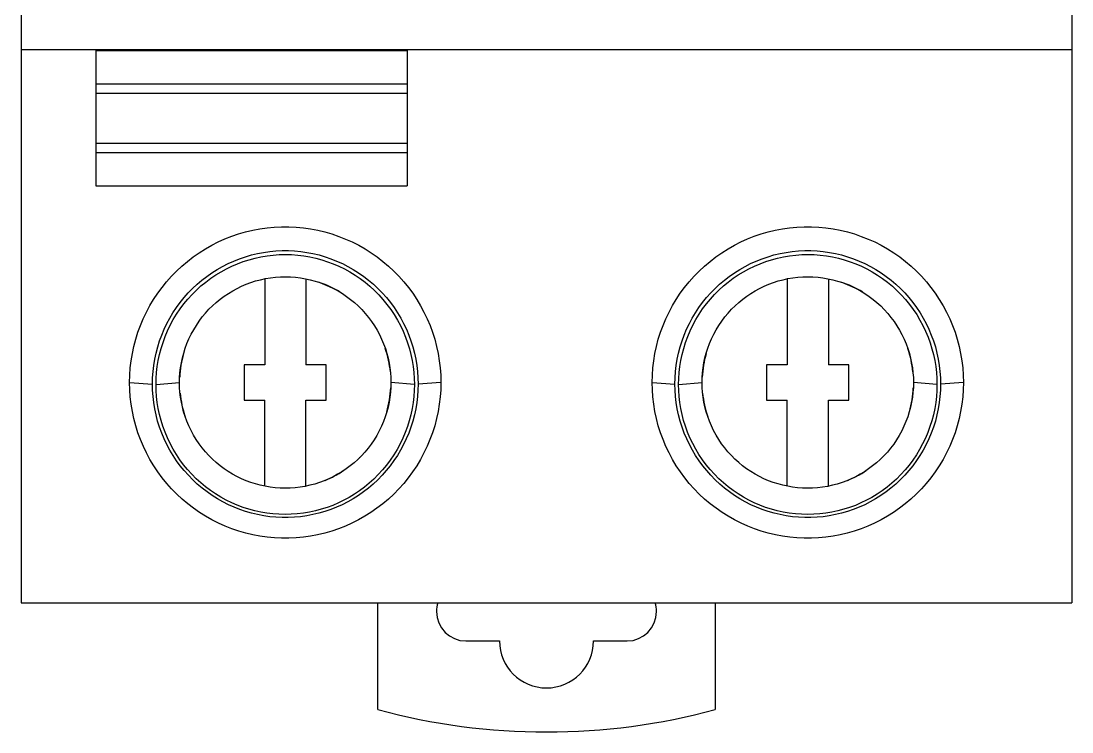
# Model space of a CAD drawing. Header units: millimetres. Extents: x 2268 to 4339, y 1619 to 2163.
# Drawn here: x 4043.6 to 4077.89, y 1778.15 to 1801.33 of the extents above; entities that cross this region are included whole.
import ezdxf

# ---------------------------------------------------------------- set-up
doc = ezdxf.new("R2010")
doc.units = ezdxf.units.MM

msp = doc.modelspace()

# ---------------------------------------------------------------- linework, layer by layer
for p, q in [((4043.604, 1802.378), (4043.604, 1800.405)), ((4077.89, 1802.378), (4077.89, 1800.405)), ((4043.604, 1800.405), (4043.604, 1782.362)), ((4043.604, 1800.405), (4077.89, 1800.405)), ((4046.046, 1800.367), (4046.046, 1798.15)), ((4046.046, 1800.367), (4056.197, 1800.367)), ((4056.197, 1800.367), (4056.197, 1798.15)), ((4077.89, 1800.405), (4077.89, 1782.362)), ((4046.046, 1799.282), (4056.197, 1799.282)), ((4046.046, 1798.979), (4056.197, 1798.979)), ((4046.046, 1798.15), (4046.046, 1795.962)), ((4056.197, 1798.15), (4056.197, 1795.962)), ((4046.046, 1797.35), (4056.197, 1797.35)), ((4046.046, 1797.047), (4056.197, 1797.047)), ((4046.046, 1795.962), (4056.197, 1795.962)), ((4051.162, 1794.509), (4051.396, 1794.553)), ((4051.396, 1794.553), (4051.631, 1794.586)), ((4051.631, 1794.586), (4051.867, 1794.608)), ((4051.867, 1794.608), (4052.105, 1794.62)), ((4052.105, 1794.62), (4052.342, 1794.62)), ((4052.342, 1794.62), (4052.579, 1794.608)), ((4052.579, 1794.608), (4052.816, 1794.586)), ((4052.816, 1794.586), (4053.051, 1794.553)), ((4053.051, 1794.553), (4053.284, 1794.509)), ((4068.209, 1794.509), (4068.443, 1794.553)), ((4068.443, 1794.553), (4068.678, 1794.586)), ((4068.678, 1794.586), (4068.914, 1794.608)), ((4068.914, 1794.608), (4069.152, 1794.62)), ((4069.152, 1794.62), (4069.389, 1794.62)), ((4069.389, 1794.62), (4069.626, 1794.608)), ((4069.626, 1794.608), (4069.863, 1794.586)), ((4069.863, 1794.586), (4070.098, 1794.553)), ((4070.098, 1794.553), (4070.332, 1794.509)), ((4050.04, 1794.127), (4050.257, 1794.225)), ((4050.257, 1794.225), (4050.478, 1794.312)), ((4050.478, 1794.312), (4050.703, 1794.388)), ((4050.703, 1794.388), (4050.931, 1794.454)), ((4050.931, 1794.454), (4051.162, 1794.509)), ((4053.284, 1794.509), (4053.515, 1794.454)), ((4053.515, 1794.454), (4053.744, 1794.388)), ((4053.744, 1794.388), (4053.969, 1794.311)), ((4053.969, 1794.311), (4054.19, 1794.224)), ((4054.19, 1794.224), (4054.407, 1794.127)), ((4067.087, 1794.127), (4067.304, 1794.225)), ((4067.304, 1794.225), (4067.525, 1794.312)), ((4067.525, 1794.312), (4067.75, 1794.388)), ((4067.75, 1794.388), (4067.978, 1794.454)), ((4067.978, 1794.454), (4068.209, 1794.509)), ((4070.332, 1794.509), (4070.563, 1794.454)), ((4070.563, 1794.454), (4070.791, 1794.388)), ((4070.791, 1794.388), (4071.016, 1794.311)), ((4071.016, 1794.311), (4071.237, 1794.224)), ((4071.237, 1794.224), (4071.454, 1794.127)), ((4049.419, 1793.776), (4049.621, 1793.903)), ((4049.621, 1793.903), (4049.828, 1794.02)), ((4049.828, 1794.02), (4050.04, 1794.127)), ((4051.919, 1793.836), (4052.122, 1793.846)), ((4052.122, 1793.846), (4052.325, 1793.846)), ((4052.325, 1793.846), (4052.527, 1793.836)), ((4054.407, 1794.127), (4054.619, 1794.02)), ((4054.619, 1794.02), (4054.826, 1793.903)), ((4054.826, 1793.903), (4055.027, 1793.776)), ((4066.466, 1793.776), (4066.668, 1793.903)), ((4066.668, 1793.903), (4066.875, 1794.02)), ((4066.875, 1794.02), (4067.087, 1794.127)), ((4068.967, 1793.836), (4069.169, 1793.846)), ((4069.169, 1793.846), (4069.372, 1793.846)), ((4069.372, 1793.846), (4069.574, 1793.836)), ((4071.454, 1794.127), (4071.666, 1794.02)), ((4071.666, 1794.02), (4071.873, 1793.903)), ((4071.873, 1793.903), (4072.074, 1793.776)), ((4049.035, 1793.495), (4049.224, 1793.64)), ((4049.224, 1793.64), (4049.419, 1793.776)), ((4050.36, 1793.424), (4050.545, 1793.507)), ((4050.545, 1793.507), (4050.734, 1793.582)), ((4050.734, 1793.582), (4050.926, 1793.647)), ((4050.853, 1793.489), (4051.044, 1793.55)), ((4050.926, 1793.647), (4051.121, 1793.704)), ((4051.044, 1793.55), (4051.237, 1793.602)), ((4051.121, 1793.704), (4051.318, 1793.751)), ((4051.237, 1793.602), (4051.432, 1793.644)), ((4051.318, 1793.751), (4051.517, 1793.789)), ((4051.432, 1793.644), (4051.63, 1793.677)), ((4051.517, 1793.789), (4051.718, 1793.817)), ((4051.63, 1793.677), (4051.829, 1793.701)), ((4051.718, 1793.817), (4051.919, 1793.836)), ((4051.829, 1793.701), (4052.029, 1793.715)), ((4052.029, 1793.715), (4052.23, 1793.719)), ((4052.23, 1793.719), (4052.431, 1793.714)), ((4052.431, 1793.714), (4052.631, 1793.699)), ((4052.527, 1793.836), (4052.729, 1793.817)), ((4052.631, 1793.699), (4052.83, 1793.675)), ((4052.729, 1793.817), (4052.929, 1793.788)), ((4052.83, 1793.675), (4053.027, 1793.641)), ((4052.929, 1793.788), (4053.129, 1793.751)), ((4053.027, 1793.641), (4053.222, 1793.598)), ((4053.129, 1793.751), (4053.326, 1793.703)), ((4053.222, 1793.598), (4053.415, 1793.546)), ((4053.326, 1793.703), (4053.521, 1793.647)), ((4053.415, 1793.546), (4053.605, 1793.485)), ((4053.521, 1793.647), (4053.713, 1793.581)), ((4053.713, 1793.581), (4053.901, 1793.507)), ((4053.901, 1793.507), (4054.086, 1793.424)), ((4055.027, 1793.776), (4055.222, 1793.64)), ((4055.222, 1793.64), (4055.411, 1793.495)), ((4066.083, 1793.495), (4066.271, 1793.64)), ((4066.271, 1793.64), (4066.466, 1793.776)), ((4067.407, 1793.424), (4067.592, 1793.507)), ((4067.592, 1793.507), (4067.781, 1793.582)), ((4067.781, 1793.582), (4067.973, 1793.647)), ((4067.901, 1793.489), (4068.091, 1793.55)), ((4067.973, 1793.647), (4068.168, 1793.704)), ((4068.091, 1793.55), (4068.284, 1793.602)), ((4068.168, 1793.704), (4068.365, 1793.751)), ((4068.284, 1793.602), (4068.48, 1793.644)), ((4068.365, 1793.751), (4068.564, 1793.789)), ((4068.48, 1793.644), (4068.677, 1793.677)), ((4068.564, 1793.789), (4068.765, 1793.817)), ((4068.677, 1793.677), (4068.876, 1793.701)), ((4068.765, 1793.817), (4068.967, 1793.836)), ((4068.876, 1793.701), (4069.077, 1793.715)), ((4069.077, 1793.715), (4069.277, 1793.719)), ((4069.277, 1793.719), (4069.478, 1793.714)), ((4069.478, 1793.714), (4069.678, 1793.699)), ((4069.574, 1793.836), (4069.776, 1793.817)), ((4069.678, 1793.699), (4069.877, 1793.675)), ((4069.776, 1793.817), (4069.977, 1793.788)), ((4069.877, 1793.675), (4070.074, 1793.641)), ((4069.977, 1793.788), (4070.176, 1793.751)), ((4070.074, 1793.641), (4070.269, 1793.598)), ((4070.176, 1793.751), (4070.373, 1793.703)), ((4070.269, 1793.598), (4070.462, 1793.546)), ((4070.373, 1793.703), (4070.568, 1793.647)), ((4070.462, 1793.546), (4070.652, 1793.485)), ((4070.568, 1793.647), (4070.76, 1793.581)), ((4070.76, 1793.581), (4070.948, 1793.507)), ((4070.948, 1793.507), (4071.134, 1793.424)), ((4072.074, 1793.776), (4072.27, 1793.64)), ((4072.27, 1793.64), (4072.458, 1793.495)), ((4048.513, 1793.009), (4048.679, 1793.179)), ((4048.679, 1793.179), (4048.854, 1793.341)), ((4048.854, 1793.341), (4049.035, 1793.495)), ((4049.831, 1793.123), (4050.002, 1793.232)), ((4049.957, 1793.054), (4050.128, 1793.158)), ((4050.002, 1793.232), (4050.179, 1793.332)), ((4050.128, 1793.158), (4050.303, 1793.254)), ((4050.179, 1793.332), (4050.36, 1793.424)), ((4050.303, 1793.254), (4050.483, 1793.341)), ((4050.483, 1793.341), (4050.666, 1793.419)), ((4050.666, 1793.419), (4050.853, 1793.489)), ((4053.605, 1793.485), (4053.791, 1793.415)), ((4053.791, 1793.415), (4053.974, 1793.336)), ((4053.974, 1793.336), (4054.154, 1793.248)), ((4054.086, 1793.424), (4054.267, 1793.332)), ((4054.154, 1793.248), (4054.329, 1793.152)), ((4054.267, 1793.332), (4054.444, 1793.231)), ((4054.444, 1793.231), (4054.616, 1793.123)), ((4055.411, 1793.495), (4055.593, 1793.341)), ((4055.593, 1793.341), (4055.767, 1793.179)), ((4055.767, 1793.179), (4055.934, 1793.009)), ((4065.56, 1793.009), (4065.727, 1793.179)), ((4065.727, 1793.179), (4065.901, 1793.341)), ((4065.901, 1793.341), (4066.083, 1793.495)), ((4066.878, 1793.123), (4067.05, 1793.232)), ((4067.004, 1793.054), (4067.175, 1793.158)), ((4067.05, 1793.232), (4067.226, 1793.332)), ((4067.175, 1793.158), (4067.351, 1793.254)), ((4067.226, 1793.332), (4067.407, 1793.424)), ((4067.351, 1793.254), (4067.53, 1793.341)), ((4067.53, 1793.341), (4067.713, 1793.419)), ((4067.713, 1793.419), (4067.901, 1793.489)), ((4070.652, 1793.485), (4070.838, 1793.415)), ((4070.838, 1793.415), (4071.021, 1793.336)), ((4071.021, 1793.336), (4071.201, 1793.248)), ((4071.134, 1793.424), (4071.315, 1793.332)), ((4071.201, 1793.248), (4071.376, 1793.152)), ((4071.315, 1793.332), (4071.491, 1793.231)), ((4071.491, 1793.231), (4071.663, 1793.123)), ((4072.458, 1793.495), (4072.64, 1793.341)), ((4072.64, 1793.341), (4072.814, 1793.179)), ((4072.814, 1793.179), (4072.981, 1793.009)), ((4048.204, 1792.646), (4048.354, 1792.831)), ((4048.354, 1792.831), (4048.513, 1793.009)), ((4049.348, 1792.751), (4049.503, 1792.882)), ((4049.475, 1792.694), (4049.63, 1792.822)), ((4049.503, 1792.882), (4049.664, 1793.007)), ((4049.63, 1792.822), (4049.791, 1792.942)), ((4049.664, 1793.007), (4049.831, 1793.123)), ((4049.791, 1792.942), (4049.957, 1793.054)), ((4051.102, 1792.806), (4051.258, 1792.855)), ((4051.258, 1792.855), (4051.416, 1792.897)), ((4051.416, 1792.897), (4051.576, 1792.932)), ((4051.553, 1792.927), (4051.553, 1790.12)), ((4051.576, 1792.932), (4051.738, 1792.959)), ((4051.738, 1792.959), (4051.901, 1792.978)), ((4051.901, 1792.978), (4052.065, 1792.989)), ((4052.065, 1792.989), (4052.229, 1792.993)), ((4052.229, 1792.993), (4052.393, 1792.989)), ((4052.393, 1792.989), (4052.557, 1792.977)), ((4052.557, 1792.977), (4052.719, 1792.957)), ((4052.719, 1792.957), (4052.881, 1792.93)), ((4052.881, 1792.93), (4053.04, 1792.895)), ((4052.893, 1792.927), (4052.893, 1790.12)), ((4053.04, 1792.895), (4053.198, 1792.852)), ((4053.198, 1792.852), (4053.353, 1792.802)), ((4054.329, 1793.152), (4054.5, 1793.047)), ((4054.5, 1793.047), (4054.666, 1792.934)), ((4054.616, 1793.123), (4054.782, 1793.006)), ((4054.666, 1792.934), (4054.827, 1792.813)), ((4054.782, 1793.006), (4054.943, 1792.882)), ((4054.827, 1792.813), (4054.982, 1792.684)), ((4054.943, 1792.882), (4055.098, 1792.75)), ((4055.934, 1793.009), (4056.092, 1792.831)), ((4056.092, 1792.831), (4056.242, 1792.645)), ((4065.252, 1792.646), (4065.402, 1792.831)), ((4065.402, 1792.831), (4065.56, 1793.009)), ((4066.395, 1792.751), (4066.55, 1792.882)), ((4066.522, 1792.694), (4066.677, 1792.822)), ((4066.55, 1792.882), (4066.711, 1793.007)), ((4066.677, 1792.822), (4066.838, 1792.942)), ((4066.711, 1793.007), (4066.878, 1793.123)), ((4066.838, 1792.942), (4067.004, 1793.054)), ((4068.15, 1792.806), (4068.305, 1792.855)), ((4068.305, 1792.855), (4068.463, 1792.897)), ((4068.463, 1792.897), (4068.623, 1792.932)), ((4068.6, 1792.927), (4068.6, 1790.12)), ((4068.623, 1792.932), (4068.785, 1792.959)), ((4068.785, 1792.959), (4068.948, 1792.978)), ((4068.948, 1792.978), (4069.112, 1792.989)), ((4069.112, 1792.989), (4069.276, 1792.993)), ((4069.276, 1792.993), (4069.44, 1792.989)), ((4069.44, 1792.989), (4069.604, 1792.977)), ((4069.604, 1792.977), (4069.766, 1792.957)), ((4069.766, 1792.957), (4069.928, 1792.93)), ((4069.928, 1792.93), (4070.087, 1792.895)), ((4069.941, 1792.927), (4069.941, 1790.12)), ((4070.087, 1792.895), (4070.245, 1792.852)), ((4070.245, 1792.852), (4070.401, 1792.802)), ((4071.376, 1793.152), (4071.547, 1793.047)), ((4071.547, 1793.047), (4071.713, 1792.934)), ((4071.663, 1793.123), (4071.829, 1793.006)), ((4071.713, 1792.934), (4071.874, 1792.813)), ((4071.829, 1793.006), (4071.99, 1792.882)), ((4071.874, 1792.813), (4072.029, 1792.684)), ((4071.99, 1792.882), (4072.145, 1792.75)), ((4072.981, 1793.009), (4073.139, 1792.831)), ((4073.139, 1792.831), (4073.289, 1792.645)), ((4048.063, 1792.454), (4048.204, 1792.646)), ((4049.057, 1792.466), (4049.199, 1792.612)), ((4049.182, 1792.415), (4049.325, 1792.558)), ((4049.199, 1792.612), (4049.348, 1792.751)), ((4049.325, 1792.558), (4049.475, 1792.694)), ((4050.369, 1792.452), (4050.509, 1792.537)), ((4050.509, 1792.537), (4050.652, 1792.614)), ((4050.652, 1792.614), (4050.799, 1792.685)), ((4050.799, 1792.685), (4050.949, 1792.749)), ((4050.949, 1792.749), (4051.102, 1792.806)), ((4053.353, 1792.802), (4053.506, 1792.745)), ((4053.506, 1792.745), (4053.656, 1792.681)), ((4053.656, 1792.681), (4053.803, 1792.61)), ((4053.803, 1792.61), (4053.946, 1792.531)), ((4053.946, 1792.531), (4054.086, 1792.446)), ((4054.982, 1792.684), (4055.132, 1792.547)), ((4055.098, 1792.75), (4055.247, 1792.611)), ((4055.132, 1792.547), (4055.275, 1792.403)), ((4055.247, 1792.611), (4055.389, 1792.465)), ((4056.242, 1792.645), (4056.383, 1792.453)), ((4065.11, 1792.454), (4065.252, 1792.646)), ((4066.104, 1792.466), (4066.247, 1792.612)), ((4066.229, 1792.415), (4066.372, 1792.558)), ((4066.247, 1792.612), (4066.395, 1792.751)), ((4066.372, 1792.558), (4066.522, 1792.694)), ((4067.416, 1792.452), (4067.556, 1792.537)), ((4067.556, 1792.537), (4067.7, 1792.614)), ((4067.7, 1792.614), (4067.846, 1792.685)), ((4067.846, 1792.685), (4067.997, 1792.749)), ((4067.997, 1792.749), (4068.15, 1792.806)), ((4070.401, 1792.802), (4070.553, 1792.745)), ((4070.553, 1792.745), (4070.703, 1792.681)), ((4070.703, 1792.681), (4070.85, 1792.61)), ((4070.85, 1792.61), (4070.993, 1792.531)), ((4070.993, 1792.531), (4071.133, 1792.446)), ((4072.029, 1792.684), (4072.179, 1792.547)), ((4072.145, 1792.75), (4072.294, 1792.611)), ((4072.179, 1792.547), (4072.322, 1792.403)), ((4072.294, 1792.611), (4072.436, 1792.465)), ((4073.289, 1792.645), (4073.43, 1792.453)), ((4047.809, 1792.051), (4047.931, 1792.255)), ((4047.931, 1792.255), (4048.063, 1792.454)), ((4048.674, 1791.99), (4048.794, 1792.155)), ((4048.794, 1792.155), (4048.922, 1792.313)), ((4048.915, 1792.106), (4049.045, 1792.264)), ((4048.922, 1792.313), (4049.057, 1792.466)), ((4049.045, 1792.264), (4049.182, 1792.415)), ((4049.852, 1792.048), (4049.974, 1792.159)), ((4049.974, 1792.159), (4050.102, 1792.263)), ((4050.102, 1792.263), (4050.233, 1792.361)), ((4050.233, 1792.361), (4050.369, 1792.452)), ((4054.086, 1792.446), (4054.222, 1792.354)), ((4054.222, 1792.354), (4054.353, 1792.256)), ((4054.353, 1792.256), (4054.48, 1792.151)), ((4054.48, 1792.151), (4054.603, 1792.04)), ((4055.275, 1792.403), (4055.412, 1792.252)), ((4055.389, 1792.465), (4055.524, 1792.313)), ((4055.412, 1792.252), (4055.541, 1792.093)), ((4055.524, 1792.313), (4055.652, 1792.154)), ((4055.652, 1792.154), (4055.773, 1791.99)), ((4056.383, 1792.453), (4056.515, 1792.255)), ((4056.515, 1792.255), (4056.638, 1792.05)), ((4064.856, 1792.051), (4064.978, 1792.255)), ((4064.978, 1792.255), (4065.11, 1792.454)), ((4065.721, 1791.99), (4065.841, 1792.155)), ((4065.841, 1792.155), (4065.969, 1792.313)), ((4065.962, 1792.106), (4066.092, 1792.264)), ((4065.969, 1792.313), (4066.104, 1792.466)), ((4066.092, 1792.264), (4066.229, 1792.415)), ((4066.899, 1792.048), (4067.022, 1792.159)), ((4067.022, 1792.159), (4067.149, 1792.263)), ((4067.149, 1792.263), (4067.281, 1792.361)), ((4067.281, 1792.361), (4067.416, 1792.452)), ((4071.133, 1792.446), (4071.269, 1792.354)), ((4071.269, 1792.354), (4071.4, 1792.256)), ((4071.4, 1792.256), (4071.528, 1792.151)), ((4071.528, 1792.151), (4071.65, 1792.04)), ((4072.322, 1792.403), (4072.459, 1792.252)), ((4072.436, 1792.465), (4072.571, 1792.313)), ((4072.459, 1792.252), (4072.588, 1792.093)), ((4072.571, 1792.313), (4072.699, 1792.154)), ((4072.699, 1792.154), (4072.82, 1791.99)), ((4073.43, 1792.453), (4073.562, 1792.255)), ((4073.562, 1792.255), (4073.685, 1792.05)), ((4047.593, 1791.625), (4047.696, 1791.841)), ((4047.696, 1791.841), (4047.809, 1792.051)), ((4048.456, 1791.644), (4048.561, 1791.82)), ((4048.561, 1791.82), (4048.674, 1791.99)), ((4048.678, 1791.772), (4048.793, 1791.942)), ((4048.793, 1791.942), (4048.915, 1792.106)), ((4049.517, 1791.681), (4049.623, 1791.809)), ((4049.623, 1791.809), (4049.735, 1791.932)), ((4049.735, 1791.932), (4049.852, 1792.048)), ((4054.603, 1792.04), (4054.72, 1791.922)), ((4054.72, 1791.922), (4054.832, 1791.799)), ((4054.832, 1791.799), (4054.938, 1791.67)), ((4055.541, 1792.093), (4055.663, 1791.929)), ((4055.663, 1791.929), (4055.777, 1791.758)), ((4055.773, 1791.99), (4055.885, 1791.819)), ((4055.885, 1791.819), (4055.99, 1791.644)), ((4056.638, 1792.05), (4056.75, 1791.84)), ((4056.75, 1791.84), (4056.853, 1791.625)), ((4064.64, 1791.625), (4064.743, 1791.841)), ((4064.743, 1791.841), (4064.856, 1792.051)), ((4065.504, 1791.644), (4065.608, 1791.82)), ((4065.608, 1791.82), (4065.721, 1791.99)), ((4065.725, 1791.772), (4065.84, 1791.942)), ((4065.84, 1791.942), (4065.962, 1792.106)), ((4066.564, 1791.681), (4066.67, 1791.809)), ((4066.67, 1791.809), (4066.782, 1791.932)), ((4066.782, 1791.932), (4066.899, 1792.048)), ((4071.65, 1792.04), (4071.767, 1791.922)), ((4071.767, 1791.922), (4071.879, 1791.799)), ((4071.879, 1791.799), (4071.985, 1791.67)), ((4072.588, 1792.093), (4072.71, 1791.929)), ((4072.71, 1791.929), (4072.824, 1791.758)), ((4072.82, 1791.99), (4072.933, 1791.819)), ((4072.933, 1791.819), (4073.037, 1791.644)), ((4073.685, 1792.05), (4073.798, 1791.84)), ((4073.798, 1791.84), (4073.9, 1791.625)), ((4047.5, 1791.405), (4047.593, 1791.625)), ((4048.272, 1791.28), (4048.36, 1791.464)), ((4048.36, 1791.464), (4048.456, 1791.644)), ((4048.474, 1791.416), (4048.572, 1791.597)), ((4048.572, 1791.597), (4048.678, 1791.772)), ((4049.323, 1791.409), (4049.416, 1791.548)), ((4049.416, 1791.548), (4049.517, 1791.681)), ((4054.938, 1791.67), (4055.038, 1791.536)), ((4055.038, 1791.536), (4055.131, 1791.398)), ((4055.777, 1791.758), (4055.882, 1791.582)), ((4055.882, 1791.582), (4055.979, 1791.401)), ((4055.99, 1791.644), (4056.086, 1791.464)), ((4056.086, 1791.464), (4056.174, 1791.279)), ((4056.853, 1791.625), (4056.946, 1791.405)), ((4064.548, 1791.405), (4064.64, 1791.625)), ((4065.319, 1791.28), (4065.407, 1791.464)), ((4065.407, 1791.464), (4065.504, 1791.644)), ((4065.521, 1791.416), (4065.619, 1791.597)), ((4065.619, 1791.597), (4065.725, 1791.772)), ((4066.37, 1791.409), (4066.464, 1791.548)), ((4066.464, 1791.548), (4066.564, 1791.681)), ((4071.985, 1791.67), (4072.085, 1791.536)), ((4072.085, 1791.536), (4072.178, 1791.398)), ((4072.824, 1791.758), (4072.93, 1791.582)), ((4072.93, 1791.582), (4073.026, 1791.401)), ((4073.037, 1791.644), (4073.133, 1791.464)), ((4073.133, 1791.464), (4073.221, 1791.279)), ((4073.9, 1791.625), (4073.993, 1791.405)), ((4047.346, 1790.953), (4047.418, 1791.181)), ((4047.418, 1791.181), (4047.5, 1791.405)), ((4048.193, 1791.091), (4048.272, 1791.28)), ((4048.306, 1791.043), (4048.386, 1791.231)), ((4048.386, 1791.231), (4048.474, 1791.416)), ((4049.083, 1790.969), (4049.156, 1791.12)), ((4049.156, 1791.12), (4049.236, 1791.266)), ((4049.236, 1791.266), (4049.323, 1791.409)), ((4055.131, 1791.398), (4055.217, 1791.254)), ((4055.217, 1791.254), (4055.296, 1791.107)), ((4055.296, 1791.107), (4055.368, 1790.957)), ((4055.979, 1791.401), (4056.067, 1791.216)), ((4056.067, 1791.216), (4056.146, 1791.028)), ((4056.174, 1791.279), (4056.253, 1791.091)), ((4056.946, 1791.405), (4057.028, 1791.181)), ((4057.028, 1791.181), (4057.1, 1790.953)), ((4064.394, 1790.953), (4064.465, 1791.181)), ((4064.465, 1791.181), (4064.548, 1791.405)), ((4065.24, 1791.091), (4065.319, 1791.28)), ((4065.353, 1791.043), (4065.433, 1791.231)), ((4065.433, 1791.231), (4065.521, 1791.416)), ((4066.13, 1790.969), (4066.203, 1791.12)), ((4066.203, 1791.12), (4066.283, 1791.266)), ((4066.283, 1791.266), (4066.37, 1791.409)), ((4072.178, 1791.398), (4072.264, 1791.254)), ((4072.264, 1791.254), (4072.343, 1791.107)), ((4072.343, 1791.107), (4072.415, 1790.957)), ((4073.026, 1791.401), (4073.114, 1791.216)), ((4073.114, 1791.216), (4073.193, 1791.028)), ((4073.221, 1791.279), (4073.3, 1791.091)), ((4073.993, 1791.405), (4074.075, 1791.181)), ((4074.075, 1791.181), (4074.147, 1790.953)), ((4047.286, 1790.722), (4047.346, 1790.953)), ((4048.062, 1790.704), (4048.123, 1790.899)), ((4048.123, 1790.899), (4048.193, 1791.091)), ((4048.175, 1790.658), (4048.236, 1790.851)), ((4048.236, 1790.851), (4048.306, 1791.043)), ((4048.961, 1790.66), (4049.018, 1790.816)), ((4049.018, 1790.816), (4049.083, 1790.969)), ((4055.368, 1790.957), (4055.432, 1790.804)), ((4055.432, 1790.804), (4055.489, 1790.649)), ((4056.146, 1791.028), (4056.215, 1790.838)), ((4056.215, 1790.838), (4056.274, 1790.646)), ((4056.253, 1791.091), (4056.323, 1790.899)), ((4056.323, 1790.899), (4056.384, 1790.703)), ((4057.1, 1790.953), (4057.16, 1790.722)), ((4064.333, 1790.722), (4064.394, 1790.953)), ((4065.109, 1790.704), (4065.17, 1790.899)), ((4065.17, 1790.899), (4065.24, 1791.091)), ((4065.222, 1790.658), (4065.283, 1790.851)), ((4065.283, 1790.851), (4065.353, 1791.043)), ((4066.008, 1790.66), (4066.065, 1790.816)), ((4066.065, 1790.816), (4066.13, 1790.969)), ((4072.415, 1790.957), (4072.48, 1790.804)), ((4072.48, 1790.804), (4072.536, 1790.649)), ((4073.193, 1791.028), (4073.262, 1790.838)), ((4073.262, 1790.838), (4073.322, 1790.646)), ((4073.3, 1791.091), (4073.371, 1790.899)), ((4073.371, 1790.899), (4073.432, 1790.703)), ((4074.147, 1790.953), (4074.208, 1790.722)), ((4047.197, 1790.254), (4047.236, 1790.489)), ((4047.236, 1790.489), (4047.286, 1790.722)), ((4047.967, 1790.306), (4048.01, 1790.506)), ((4048.01, 1790.506), (4048.062, 1790.704)), ((4048.082, 1790.266), (4048.124, 1790.462)), ((4048.124, 1790.462), (4048.175, 1790.658)), ((4048.869, 1790.344), (4048.911, 1790.503)), ((4048.911, 1790.503), (4048.961, 1790.66)), ((4055.489, 1790.649), (4055.538, 1790.493)), ((4055.538, 1790.493), (4055.579, 1790.337)), ((4056.274, 1790.646), (4056.325, 1790.453)), ((4056.325, 1790.453), (4056.365, 1790.26)), ((4056.384, 1790.703), (4056.436, 1790.505)), ((4056.436, 1790.505), (4056.479, 1790.305)), ((4057.16, 1790.722), (4057.21, 1790.489)), ((4057.21, 1790.489), (4057.249, 1790.254)), ((4064.244, 1790.254), (4064.283, 1790.489)), ((4064.283, 1790.489), (4064.333, 1790.722)), ((4065.014, 1790.306), (4065.057, 1790.506)), ((4065.057, 1790.506), (4065.109, 1790.704)), ((4065.129, 1790.266), (4065.171, 1790.462)), ((4065.171, 1790.462), (4065.222, 1790.658)), ((4065.916, 1790.344), (4065.958, 1790.503)), ((4065.958, 1790.503), (4066.008, 1790.66)), ((4072.536, 1790.649), (4072.585, 1790.493)), ((4072.585, 1790.493), (4072.626, 1790.337)), ((4073.322, 1790.646), (4073.372, 1790.453)), ((4073.372, 1790.453), (4073.412, 1790.26)), ((4073.432, 1790.703), (4073.484, 1790.505)), ((4073.484, 1790.505), (4073.526, 1790.305)), ((4074.208, 1790.722), (4074.257, 1790.489)), ((4074.257, 1790.489), (4074.296, 1790.254)), ((4047.169, 1790.018), (4047.197, 1790.254)), ((4047.91, 1789.901), (4047.934, 1790.104)), ((4047.934, 1790.104), (4047.967, 1790.306)), ((4048.027, 1789.873), (4048.05, 1790.07)), ((4048.05, 1790.07), (4048.082, 1790.266)), ((4048.809, 1790.024), (4048.835, 1790.184)), ((4048.835, 1790.184), (4048.869, 1790.344)), ((4050.882, 1790.12), (4050.882, 1788.97)), ((4051.553, 1790.12), (4050.882, 1790.12)), ((4053.564, 1790.12), (4052.893, 1790.12)), ((4053.564, 1788.97), (4053.564, 1790.12)), ((4055.579, 1790.337), (4055.612, 1790.179)), ((4055.612, 1790.179), (4055.638, 1790.021)), ((4056.365, 1790.26), (4056.397, 1790.065)), ((4056.479, 1790.305), (4056.512, 1790.104)), ((4056.512, 1790.104), (4056.536, 1789.901)), ((4057.249, 1790.254), (4057.277, 1790.018)), ((4064.216, 1790.018), (4064.244, 1790.254)), ((4064.957, 1789.901), (4064.981, 1790.104)), ((4064.981, 1790.104), (4065.014, 1790.306)), ((4065.074, 1789.873), (4065.097, 1790.07)), ((4065.097, 1790.07), (4065.129, 1790.266)), ((4065.856, 1790.024), (4065.882, 1790.184)), ((4065.882, 1790.184), (4065.916, 1790.344)), ((4067.929, 1790.12), (4067.929, 1788.97)), ((4068.6, 1790.12), (4067.929, 1790.12)), ((4070.611, 1790.12), (4069.941, 1790.12)), ((4070.611, 1788.97), (4070.611, 1790.12)), ((4072.626, 1790.337), (4072.659, 1790.179)), ((4072.659, 1790.179), (4072.685, 1790.021)), ((4073.412, 1790.26), (4073.444, 1790.065)), ((4073.526, 1790.305), (4073.559, 1790.104)), ((4073.559, 1790.104), (4073.583, 1789.901)), ((4074.296, 1790.254), (4074.324, 1790.018)), ((4047.147, 1789.545), (4047.152, 1789.781)), ((4047.152, 1789.781), (4047.169, 1790.018)), ((4047.896, 1789.698), (4047.91, 1789.901)), ((4048.014, 1789.676), (4048.027, 1789.873)), ((4048.779, 1789.704), (4048.79, 1789.864)), ((4048.79, 1789.864), (4048.809, 1790.024)), ((4055.638, 1790.021), (4055.656, 1789.862)), ((4055.656, 1789.862), (4055.667, 1789.704)), ((4056.397, 1790.065), (4056.419, 1789.87)), ((4056.419, 1789.87), (4056.432, 1789.675)), ((4056.536, 1789.901), (4056.55, 1789.698)), ((4057.277, 1790.018), (4057.294, 1789.781)), ((4057.294, 1789.781), (4057.299, 1789.545)), ((4064.194, 1789.545), (4064.2, 1789.781)), ((4064.2, 1789.781), (4064.216, 1790.018)), ((4064.943, 1789.698), (4064.957, 1789.901)), ((4065.061, 1789.676), (4065.074, 1789.873)), ((4065.826, 1789.704), (4065.837, 1789.864)), ((4065.837, 1789.864), (4065.856, 1790.024)), ((4072.685, 1790.021), (4072.703, 1789.862)), ((4072.703, 1789.862), (4072.714, 1789.704)), ((4073.444, 1790.065), (4073.466, 1789.87)), ((4073.466, 1789.87), (4073.48, 1789.675)), ((4073.583, 1789.901), (4073.597, 1789.698)), ((4074.324, 1790.018), (4074.341, 1789.781)), ((4074.341, 1789.781), (4074.346, 1789.545)), ((4047.152, 1789.31), (4047.147, 1789.545)), ((4047.147, 1789.545), (4047.891, 1789.496)), ((4047.891, 1789.496), (4047.896, 1789.698)), ((4047.896, 1789.294), (4047.891, 1789.496)), ((4048.009, 1789.48), (4048.014, 1789.676)), ((4048.009, 1789.48), (4048.775, 1789.545)), ((4048.014, 1789.285), (4048.009, 1789.48)), ((4048.775, 1789.545), (4048.779, 1789.704)), ((4048.779, 1789.386), (4048.775, 1789.545)), ((4048.79, 1789.227), (4048.779, 1789.386)), ((4055.667, 1789.385), (4055.656, 1789.225)), ((4055.667, 1789.704), (4055.671, 1789.545)), ((4055.671, 1789.545), (4055.667, 1789.385)), ((4056.437, 1789.48), (4055.671, 1789.545)), ((4056.432, 1789.675), (4056.437, 1789.48)), ((4056.437, 1789.48), (4056.432, 1789.284)), ((4056.55, 1789.698), (4056.555, 1789.496)), ((4056.555, 1789.496), (4056.55, 1789.294)), ((4057.299, 1789.545), (4056.555, 1789.496)), ((4057.299, 1789.545), (4057.294, 1789.31)), ((4064.2, 1789.31), (4064.194, 1789.545)), ((4064.194, 1789.545), (4064.938, 1789.496)), ((4064.938, 1789.496), (4064.943, 1789.698)), ((4064.943, 1789.294), (4064.938, 1789.496)), ((4065.056, 1789.48), (4065.061, 1789.676)), ((4065.056, 1789.48), (4065.822, 1789.545)), ((4065.061, 1789.285), (4065.057, 1789.48)), ((4065.822, 1789.545), (4065.826, 1789.704)), ((4065.826, 1789.386), (4065.822, 1789.545)), ((4065.837, 1789.227), (4065.826, 1789.386)), ((4072.714, 1789.385), (4072.703, 1789.225)), ((4072.714, 1789.704), (4072.718, 1789.545)), ((4072.718, 1789.545), (4072.714, 1789.385)), ((4073.484, 1789.48), (4072.718, 1789.545)), ((4073.48, 1789.675), (4073.484, 1789.48)), ((4073.484, 1789.48), (4073.48, 1789.284)), ((4073.597, 1789.698), (4073.602, 1789.496)), ((4073.602, 1789.496), (4073.597, 1789.294)), ((4074.346, 1789.545), (4073.602, 1789.496)), ((4074.346, 1789.545), (4074.341, 1789.31)), ((4047.169, 1789.073), (4047.152, 1789.31)), ((4047.197, 1788.837), (4047.169, 1789.073)), ((4047.91, 1789.091), (4047.896, 1789.294)), ((4047.934, 1788.888), (4047.91, 1789.091)), ((4048.027, 1789.089), (4048.014, 1789.285)), ((4048.05, 1788.893), (4048.027, 1789.089)), ((4048.808, 1789.068), (4048.79, 1789.227)), ((4048.834, 1788.909), (4048.808, 1789.068)), ((4055.637, 1789.064), (4055.611, 1788.904)), ((4055.656, 1789.225), (4055.637, 1789.064)), ((4056.419, 1789.087), (4056.396, 1788.889)), ((4056.432, 1789.284), (4056.419, 1789.087)), ((4056.536, 1789.091), (4056.512, 1788.888)), ((4056.55, 1789.294), (4056.536, 1789.091)), ((4057.277, 1789.073), (4057.249, 1788.837)), ((4057.294, 1789.31), (4057.277, 1789.073)), ((4064.216, 1789.073), (4064.2, 1789.31)), ((4064.244, 1788.837), (4064.216, 1789.073)), ((4064.957, 1789.091), (4064.943, 1789.294)), ((4064.981, 1788.888), (4064.957, 1789.091)), ((4065.074, 1789.089), (4065.061, 1789.285)), ((4065.097, 1788.893), (4065.074, 1789.089)), ((4065.856, 1789.068), (4065.837, 1789.227)), ((4065.882, 1788.909), (4065.856, 1789.068)), ((4072.684, 1789.064), (4072.658, 1788.904)), ((4072.703, 1789.225), (4072.684, 1789.064)), ((4073.466, 1789.087), (4073.443, 1788.889)), ((4073.48, 1789.284), (4073.466, 1789.087)), ((4073.583, 1789.091), (4073.56, 1788.888)), ((4073.597, 1789.294), (4073.583, 1789.091)), ((4074.324, 1789.073), (4074.297, 1788.837)), ((4074.341, 1789.31), (4074.324, 1789.073)), ((4047.236, 1788.602), (4047.197, 1788.837)), ((4047.967, 1788.686), (4047.934, 1788.888)), ((4048.081, 1788.698), (4048.05, 1788.893)), ((4048.122, 1788.504), (4048.081, 1788.698)), ((4048.868, 1788.751), (4048.834, 1788.909)), ((4048.909, 1788.593), (4048.868, 1788.751)), ((4050.882, 1788.97), (4051.553, 1788.97)), ((4051.553, 1786.163), (4051.553, 1788.97)), ((4052.893, 1786.163), (4052.893, 1788.97)), ((4052.893, 1788.97), (4053.564, 1788.97)), ((4055.576, 1788.744), (4055.534, 1788.585)), ((4055.611, 1788.904), (4055.576, 1788.744)), ((4056.396, 1788.889), (4056.363, 1788.692)), ((4056.512, 1788.888), (4056.479, 1788.687)), ((4057.249, 1788.837), (4057.21, 1788.602)), ((4064.283, 1788.602), (4064.244, 1788.837)), ((4065.014, 1788.686), (4064.981, 1788.888)), ((4065.129, 1788.698), (4065.097, 1788.893)), ((4065.169, 1788.504), (4065.129, 1788.698)), ((4065.915, 1788.751), (4065.882, 1788.909)), ((4065.956, 1788.593), (4065.915, 1788.751)), ((4067.929, 1788.97), (4068.6, 1788.97)), ((4068.6, 1786.163), (4068.6, 1788.97)), ((4069.941, 1786.163), (4069.941, 1788.97)), ((4069.941, 1788.97), (4070.611, 1788.97)), ((4072.624, 1788.744), (4072.581, 1788.585)), ((4072.658, 1788.904), (4072.624, 1788.744)), ((4073.443, 1788.889), (4073.411, 1788.692)), ((4073.56, 1788.888), (4073.526, 1788.687)), ((4074.297, 1788.837), (4074.258, 1788.602)), ((4047.286, 1788.368), (4047.236, 1788.602)), ((4047.346, 1788.137), (4047.286, 1788.368)), ((4048.009, 1788.486), (4047.967, 1788.686)), ((4048.061, 1788.287), (4048.009, 1788.486)), ((4048.173, 1788.31), (4048.122, 1788.504)), ((4048.958, 1788.437), (4048.909, 1788.593)), ((4049.015, 1788.282), (4048.958, 1788.437)), ((4055.484, 1788.427), (4055.426, 1788.271)), ((4055.534, 1788.585), (4055.484, 1788.427)), ((4056.322, 1788.495), (4056.27, 1788.3)), ((4056.363, 1788.692), (4056.322, 1788.495)), ((4056.437, 1788.486), (4056.385, 1788.287)), ((4056.479, 1788.687), (4056.437, 1788.486)), ((4057.16, 1788.369), (4057.1, 1788.137)), ((4057.21, 1788.602), (4057.16, 1788.369)), ((4064.333, 1788.368), (4064.283, 1788.602)), ((4064.394, 1788.137), (4064.333, 1788.368)), ((4065.057, 1788.486), (4065.014, 1788.686)), ((4065.109, 1788.287), (4065.057, 1788.486)), ((4065.22, 1788.31), (4065.169, 1788.504)), ((4066.005, 1788.437), (4065.956, 1788.593)), ((4066.062, 1788.282), (4066.005, 1788.437)), ((4072.531, 1788.427), (4072.474, 1788.271)), ((4072.581, 1788.585), (4072.531, 1788.427)), ((4073.369, 1788.495), (4073.317, 1788.3)), ((4073.411, 1788.692), (4073.369, 1788.495)), ((4073.484, 1788.486), (4073.432, 1788.287)), ((4073.526, 1788.687), (4073.484, 1788.486)), ((4074.208, 1788.369), (4074.147, 1788.137)), ((4074.258, 1788.602), (4074.208, 1788.369)), ((4047.418, 1787.908), (4047.346, 1788.137)), ((4048.123, 1788.091), (4048.061, 1788.287)), ((4048.193, 1787.898), (4048.123, 1788.091)), ((4048.233, 1788.118), (4048.173, 1788.31)), ((4048.302, 1787.927), (4048.233, 1788.118)), ((4049.08, 1788.129), (4049.015, 1788.282)), ((4049.152, 1787.979), (4049.08, 1788.129)), ((4055.361, 1788.117), (4055.288, 1787.967)), ((4055.426, 1788.271), (4055.361, 1788.117)), ((4056.209, 1788.106), (4056.138, 1787.914)), ((4056.27, 1788.3), (4056.209, 1788.106)), ((4056.323, 1788.091), (4056.253, 1787.898)), ((4056.385, 1788.287), (4056.323, 1788.091)), ((4057.1, 1788.137), (4057.028, 1787.909)), ((4064.465, 1787.908), (4064.394, 1788.137)), ((4065.17, 1788.091), (4065.109, 1788.287)), ((4065.24, 1787.898), (4065.17, 1788.091)), ((4065.28, 1788.118), (4065.22, 1788.31)), ((4065.349, 1787.927), (4065.28, 1788.118)), ((4066.127, 1788.129), (4066.062, 1788.282)), ((4066.199, 1787.979), (4066.127, 1788.129)), ((4072.408, 1788.117), (4072.335, 1787.967)), ((4072.474, 1788.271), (4072.408, 1788.117)), ((4073.256, 1788.106), (4073.186, 1787.914)), ((4073.317, 1788.3), (4073.256, 1788.106)), ((4073.37, 1788.091), (4073.3, 1787.898)), ((4073.432, 1788.287), (4073.37, 1788.091)), ((4074.147, 1788.137), (4074.075, 1787.909)), ((4047.501, 1787.684), (4047.418, 1787.908)), ((4047.594, 1787.463), (4047.501, 1787.684)), ((4048.273, 1787.709), (4048.193, 1787.898)), ((4048.361, 1787.523), (4048.273, 1787.709)), ((4048.381, 1787.739), (4048.302, 1787.927)), ((4048.469, 1787.554), (4048.381, 1787.739)), ((4049.231, 1787.831), (4049.152, 1787.979)), ((4049.318, 1787.688), (4049.231, 1787.831)), ((4049.412, 1787.549), (4049.318, 1787.688)), ((4055.121, 1787.677), (4055.027, 1787.539)), ((4055.208, 1787.82), (4055.121, 1787.677)), ((4055.288, 1787.967), (4055.208, 1787.82)), ((4056.058, 1787.725), (4055.969, 1787.54)), ((4056.138, 1787.914), (4056.058, 1787.725)), ((4056.173, 1787.709), (4056.085, 1787.524)), ((4056.253, 1787.898), (4056.173, 1787.709)), ((4056.945, 1787.684), (4056.852, 1787.464)), ((4057.028, 1787.909), (4056.945, 1787.684)), ((4064.548, 1787.684), (4064.465, 1787.908)), ((4064.641, 1787.463), (4064.548, 1787.684)), ((4065.32, 1787.709), (4065.24, 1787.898)), ((4065.408, 1787.523), (4065.32, 1787.709)), ((4065.428, 1787.739), (4065.349, 1787.927)), ((4065.517, 1787.554), (4065.428, 1787.739)), ((4066.279, 1787.831), (4066.199, 1787.979)), ((4066.365, 1787.688), (4066.279, 1787.831)), ((4066.459, 1787.549), (4066.365, 1787.688)), ((4072.168, 1787.677), (4072.074, 1787.539)), ((4072.255, 1787.82), (4072.168, 1787.677)), ((4072.335, 1787.967), (4072.255, 1787.82)), ((4073.106, 1787.725), (4073.017, 1787.54)), ((4073.186, 1787.914), (4073.106, 1787.725)), ((4073.221, 1787.709), (4073.132, 1787.524)), ((4073.3, 1787.898), (4073.221, 1787.709)), ((4073.993, 1787.684), (4073.9, 1787.464)), ((4074.075, 1787.909), (4073.993, 1787.684)), ((4047.697, 1787.247), (4047.594, 1787.463)), ((4048.458, 1787.342), (4048.361, 1787.523)), ((4048.563, 1787.166), (4048.458, 1787.342)), ((4048.567, 1787.373), (4048.469, 1787.554)), ((4048.673, 1787.197), (4048.567, 1787.373)), ((4049.512, 1787.415), (4049.412, 1787.549)), ((4049.618, 1787.287), (4049.512, 1787.415)), ((4054.926, 1787.405), (4054.82, 1787.277)), ((4055.027, 1787.539), (4054.926, 1787.405)), ((4055.871, 1787.359), (4055.765, 1787.183)), ((4055.969, 1787.54), (4055.871, 1787.359)), ((4055.988, 1787.343), (4055.883, 1787.167)), ((4056.085, 1787.524), (4055.988, 1787.343)), ((4056.852, 1787.464), (4056.749, 1787.248)), ((4064.744, 1787.247), (4064.641, 1787.463)), ((4065.505, 1787.342), (4065.408, 1787.523)), ((4065.61, 1787.166), (4065.505, 1787.342)), ((4065.614, 1787.373), (4065.517, 1787.554)), ((4065.72, 1787.197), (4065.614, 1787.373)), ((4066.559, 1787.415), (4066.459, 1787.549)), ((4066.665, 1787.287), (4066.559, 1787.415)), ((4071.973, 1787.405), (4071.867, 1787.277)), ((4072.074, 1787.539), (4071.973, 1787.405)), ((4072.919, 1787.359), (4072.812, 1787.183)), ((4073.017, 1787.54), (4072.919, 1787.359)), ((4073.036, 1787.343), (4072.93, 1787.167)), ((4073.132, 1787.524), (4073.036, 1787.343)), ((4073.9, 1787.464), (4073.796, 1787.248)), ((4047.81, 1787.036), (4047.697, 1787.247)), ((4047.934, 1786.831), (4047.81, 1787.036)), ((4048.676, 1786.995), (4048.563, 1787.166)), ((4048.787, 1787.027), (4048.673, 1787.197)), ((4048.797, 1786.83), (4048.676, 1786.995)), ((4048.909, 1786.862), (4048.787, 1787.027)), ((4049.73, 1787.164), (4049.618, 1787.287)), ((4049.847, 1787.046), (4049.73, 1787.164)), ((4049.97, 1786.935), (4049.847, 1787.046)), ((4054.59, 1787.038), (4054.467, 1786.928)), ((4054.708, 1787.155), (4054.59, 1787.038)), ((4054.82, 1787.277), (4054.708, 1787.155)), ((4055.65, 1787.013), (4055.527, 1786.849)), ((4055.77, 1786.996), (4055.649, 1786.83)), ((4055.765, 1787.183), (4055.65, 1787.013)), ((4055.883, 1787.167), (4055.77, 1786.996)), ((4056.636, 1787.037), (4056.513, 1786.832)), ((4056.749, 1787.248), (4056.636, 1787.037)), ((4064.858, 1787.036), (4064.744, 1787.247)), ((4064.981, 1786.831), (4064.858, 1787.036)), ((4065.724, 1786.995), (4065.61, 1787.166)), ((4065.834, 1787.027), (4065.72, 1787.197)), ((4065.845, 1786.83), (4065.724, 1786.995)), ((4065.956, 1786.862), (4065.834, 1787.027)), ((4066.777, 1787.164), (4066.665, 1787.287)), ((4066.895, 1787.046), (4066.777, 1787.164)), ((4067.017, 1786.935), (4066.895, 1787.046)), ((4071.637, 1787.038), (4071.515, 1786.928)), ((4071.755, 1787.155), (4071.637, 1787.038)), ((4071.867, 1787.277), (4071.755, 1787.155)), ((4072.697, 1787.013), (4072.574, 1786.849)), ((4072.817, 1786.996), (4072.696, 1786.83)), ((4072.812, 1787.183), (4072.697, 1787.013)), ((4072.93, 1787.167), (4072.817, 1786.996)), ((4073.683, 1787.037), (4073.56, 1786.832)), ((4073.796, 1787.248), (4073.683, 1787.037)), ((4048.066, 1786.632), (4047.934, 1786.831)), ((4048.926, 1786.671), (4048.797, 1786.83)), ((4049.039, 1786.704), (4048.909, 1786.862)), ((4049.062, 1786.518), (4048.926, 1786.671)), ((4049.176, 1786.552), (4049.039, 1786.704)), ((4050.097, 1786.831), (4049.97, 1786.935)), ((4050.229, 1786.732), (4050.097, 1786.831)), ((4050.365, 1786.641), (4050.229, 1786.732)), ((4050.505, 1786.556), (4050.365, 1786.641)), ((4054.208, 1786.726), (4054.072, 1786.635)), ((4054.34, 1786.824), (4054.208, 1786.726)), ((4054.467, 1786.928), (4054.34, 1786.824)), ((4055.397, 1786.692), (4055.26, 1786.542)), ((4055.52, 1786.671), (4055.385, 1786.518)), ((4055.527, 1786.849), (4055.397, 1786.692)), ((4055.649, 1786.83), (4055.52, 1786.671)), ((4056.513, 1786.832), (4056.38, 1786.633)), ((4065.113, 1786.632), (4064.981, 1786.831)), ((4065.973, 1786.671), (4065.845, 1786.83)), ((4066.086, 1786.704), (4065.956, 1786.862)), ((4066.109, 1786.518), (4065.973, 1786.671)), ((4066.223, 1786.552), (4066.086, 1786.704)), ((4067.145, 1786.831), (4067.017, 1786.935)), ((4067.276, 1786.732), (4067.145, 1786.831)), ((4067.412, 1786.641), (4067.276, 1786.732)), ((4067.552, 1786.556), (4067.412, 1786.641)), ((4071.256, 1786.726), (4071.12, 1786.635)), ((4071.387, 1786.824), (4071.256, 1786.726)), ((4071.515, 1786.928), (4071.387, 1786.824)), ((4072.444, 1786.692), (4072.307, 1786.542)), ((4072.568, 1786.671), (4072.432, 1786.518)), ((4072.574, 1786.849), (4072.444, 1786.692)), ((4072.696, 1786.83), (4072.568, 1786.671)), ((4073.56, 1786.832), (4073.427, 1786.633)), ((4048.208, 1786.44), (4048.066, 1786.632)), ((4048.358, 1786.254), (4048.208, 1786.44)), ((4049.204, 1786.372), (4049.062, 1786.518)), ((4049.32, 1786.408), (4049.176, 1786.552)), ((4049.354, 1786.233), (4049.204, 1786.372)), ((4049.469, 1786.272), (4049.32, 1786.408)), ((4050.648, 1786.478), (4050.505, 1786.556)), ((4050.795, 1786.407), (4050.648, 1786.478)), ((4050.944, 1786.343), (4050.795, 1786.407)), ((4051.097, 1786.286), (4050.944, 1786.343)), ((4053.493, 1786.34), (4053.34, 1786.283)), ((4053.642, 1786.403), (4053.493, 1786.34)), ((4053.789, 1786.474), (4053.642, 1786.403)), ((4053.933, 1786.551), (4053.789, 1786.474)), ((4054.072, 1786.635), (4053.933, 1786.551)), ((4055.116, 1786.398), (4054.966, 1786.263)), ((4055.242, 1786.372), (4055.093, 1786.233)), ((4055.26, 1786.542), (4055.116, 1786.398)), ((4055.385, 1786.518), (4055.242, 1786.372)), ((4056.239, 1786.44), (4056.088, 1786.255)), ((4056.38, 1786.633), (4056.239, 1786.44)), ((4065.255, 1786.44), (4065.113, 1786.632)), ((4065.406, 1786.254), (4065.255, 1786.44)), ((4066.252, 1786.372), (4066.109, 1786.518)), ((4066.367, 1786.408), (4066.223, 1786.552)), ((4066.401, 1786.233), (4066.252, 1786.372)), ((4066.517, 1786.272), (4066.367, 1786.408)), ((4067.695, 1786.478), (4067.552, 1786.556)), ((4067.842, 1786.407), (4067.695, 1786.478)), ((4067.992, 1786.343), (4067.842, 1786.407)), ((4068.144, 1786.286), (4067.992, 1786.343)), ((4070.54, 1786.34), (4070.387, 1786.283)), ((4070.69, 1786.403), (4070.54, 1786.34)), ((4070.836, 1786.474), (4070.69, 1786.403)), ((4070.98, 1786.551), (4070.836, 1786.474)), ((4071.12, 1786.635), (4070.98, 1786.551)), ((4072.163, 1786.398), (4072.013, 1786.263)), ((4072.289, 1786.372), (4072.14, 1786.233)), ((4072.307, 1786.542), (4072.163, 1786.398)), ((4072.432, 1786.518), (4072.289, 1786.372)), ((4073.286, 1786.44), (4073.135, 1786.255)), ((4073.427, 1786.633), (4073.286, 1786.44)), ((4048.517, 1786.076), (4048.358, 1786.254)), ((4048.684, 1785.906), (4048.517, 1786.076)), ((4049.509, 1786.101), (4049.354, 1786.233)), ((4049.625, 1786.143), (4049.469, 1786.272)), ((4049.671, 1785.976), (4049.509, 1786.101)), ((4049.786, 1786.022), (4049.625, 1786.143)), ((4049.837, 1785.86), (4049.671, 1785.976)), ((4049.952, 1785.91), (4049.786, 1786.022)), ((4051.252, 1786.237), (4051.097, 1786.286)), ((4051.409, 1786.195), (4051.252, 1786.237)), ((4051.568, 1786.16), (4051.409, 1786.195)), ((4051.729, 1786.133), (4051.568, 1786.16)), ((4051.891, 1786.113), (4051.729, 1786.133)), ((4052.054, 1786.102), (4051.891, 1786.113)), ((4052.217, 1786.097), (4052.054, 1786.102)), ((4052.381, 1786.101), (4052.217, 1786.097)), ((4052.544, 1786.112), (4052.381, 1786.101)), ((4052.706, 1786.131), (4052.544, 1786.112)), ((4052.867, 1786.158), (4052.706, 1786.131)), ((4053.027, 1786.192), (4052.867, 1786.158)), ((4053.185, 1786.234), (4053.027, 1786.192)), ((4053.34, 1786.283), (4053.185, 1786.234)), ((4054.65, 1786.015), (4054.483, 1785.903)), ((4054.776, 1785.977), (4054.609, 1785.86)), ((4054.811, 1786.135), (4054.65, 1786.015)), ((4054.937, 1786.101), (4054.776, 1785.977)), ((4054.966, 1786.263), (4054.811, 1786.135)), ((4055.093, 1786.233), (4054.937, 1786.101)), ((4055.929, 1786.077), (4055.762, 1785.907)), ((4056.088, 1786.255), (4055.929, 1786.077)), ((4065.565, 1786.076), (4065.406, 1786.254)), ((4065.732, 1785.906), (4065.565, 1786.076)), ((4066.556, 1786.101), (4066.401, 1786.233)), ((4066.672, 1786.143), (4066.517, 1786.272)), ((4066.718, 1785.976), (4066.556, 1786.101)), ((4066.833, 1786.022), (4066.672, 1786.143)), ((4066.885, 1785.86), (4066.718, 1785.976)), ((4066.999, 1785.91), (4066.833, 1786.022)), ((4068.299, 1786.237), (4068.144, 1786.286)), ((4068.456, 1786.195), (4068.299, 1786.237)), ((4068.616, 1786.16), (4068.456, 1786.195)), ((4068.776, 1786.133), (4068.616, 1786.16)), ((4068.938, 1786.113), (4068.776, 1786.133)), ((4069.101, 1786.102), (4068.938, 1786.113)), ((4069.265, 1786.097), (4069.101, 1786.102)), ((4069.428, 1786.101), (4069.265, 1786.097)), ((4069.591, 1786.112), (4069.428, 1786.101)), ((4069.754, 1786.131), (4069.591, 1786.112)), ((4069.915, 1786.158), (4069.754, 1786.131)), ((4070.074, 1786.192), (4069.915, 1786.158)), ((4070.232, 1786.234), (4070.074, 1786.192)), ((4070.387, 1786.283), (4070.232, 1786.234)), ((4071.697, 1786.015), (4071.531, 1785.903)), ((4071.823, 1785.977), (4071.656, 1785.86)), ((4071.858, 1786.135), (4071.697, 1786.015)), ((4071.984, 1786.101), (4071.823, 1785.977)), ((4072.013, 1786.263), (4071.858, 1786.135)), ((4072.14, 1786.233), (4071.984, 1786.101)), ((4072.976, 1786.077), (4072.809, 1785.907)), ((4073.135, 1786.255), (4072.976, 1786.077)), ((4048.859, 1785.744), (4048.684, 1785.906)), ((4049.041, 1785.59), (4048.859, 1785.744)), ((4050.009, 1785.752), (4049.837, 1785.86)), ((4050.123, 1785.805), (4049.952, 1785.91)), ((4050.186, 1785.651), (4050.009, 1785.752)), ((4050.298, 1785.709), (4050.123, 1785.805)), ((4050.367, 1785.56), (4050.186, 1785.651)), ((4050.477, 1785.622), (4050.298, 1785.709)), ((4050.66, 1785.544), (4050.477, 1785.622)), ((4053.958, 1785.617), (4053.775, 1785.539)), ((4054.137, 1785.704), (4053.958, 1785.617)), ((4054.261, 1785.652), (4054.08, 1785.56)), ((4054.313, 1785.799), (4054.137, 1785.704)), ((4054.437, 1785.752), (4054.261, 1785.652)), ((4054.483, 1785.903), (4054.313, 1785.799)), ((4054.609, 1785.86), (4054.437, 1785.752)), ((4055.587, 1785.744), (4055.405, 1785.591)), ((4055.762, 1785.907), (4055.587, 1785.744)), ((4065.906, 1785.744), (4065.732, 1785.906)), ((4066.088, 1785.59), (4065.906, 1785.744)), ((4067.056, 1785.752), (4066.885, 1785.86)), ((4067.17, 1785.805), (4066.999, 1785.91)), ((4067.233, 1785.651), (4067.056, 1785.752)), ((4067.345, 1785.709), (4067.17, 1785.805)), ((4067.414, 1785.56), (4067.233, 1785.651)), ((4067.525, 1785.622), (4067.345, 1785.709)), ((4067.708, 1785.544), (4067.525, 1785.622)), ((4071.005, 1785.617), (4070.822, 1785.539)), ((4071.184, 1785.704), (4071.005, 1785.617)), ((4071.308, 1785.652), (4071.127, 1785.56)), ((4071.36, 1785.799), (4071.184, 1785.704)), ((4071.484, 1785.752), (4071.308, 1785.652)), ((4071.531, 1785.903), (4071.36, 1785.799)), ((4071.656, 1785.86), (4071.484, 1785.752)), ((4072.635, 1785.744), (4072.452, 1785.591)), ((4072.809, 1785.907), (4072.635, 1785.744)), ((4049.23, 1785.445), (4049.041, 1785.59)), ((4049.426, 1785.31), (4049.23, 1785.445)), ((4049.627, 1785.183), (4049.426, 1785.31)), ((4050.552, 1785.477), (4050.367, 1785.56)), ((4050.74, 1785.403), (4050.552, 1785.477)), ((4050.847, 1785.474), (4050.66, 1785.544)), ((4050.931, 1785.338), (4050.74, 1785.403)), ((4051.036, 1785.413), (4050.847, 1785.474)), ((4051.126, 1785.282), (4050.931, 1785.338)), ((4051.228, 1785.361), (4051.036, 1785.413)), ((4051.322, 1785.235), (4051.126, 1785.282)), ((4051.423, 1785.319), (4051.228, 1785.361)), ((4051.619, 1785.285), (4051.423, 1785.319)), ((4051.817, 1785.261), (4051.619, 1785.285)), ((4052.814, 1785.283), (4052.615, 1785.26)), ((4053.011, 1785.316), (4052.814, 1785.283)), ((4053.206, 1785.358), (4053.011, 1785.316)), ((4053.321, 1785.282), (4053.125, 1785.235)), ((4053.398, 1785.41), (4053.206, 1785.358)), ((4053.515, 1785.338), (4053.321, 1785.282)), ((4053.588, 1785.47), (4053.398, 1785.41)), ((4053.707, 1785.403), (4053.515, 1785.338)), ((4053.775, 1785.539), (4053.588, 1785.47)), ((4053.895, 1785.477), (4053.707, 1785.403)), ((4054.08, 1785.56), (4053.895, 1785.477)), ((4055.021, 1785.31), (4054.82, 1785.184)), ((4055.216, 1785.446), (4055.021, 1785.31)), ((4055.405, 1785.591), (4055.216, 1785.446)), ((4066.277, 1785.445), (4066.088, 1785.59)), ((4066.473, 1785.31), (4066.277, 1785.445)), ((4066.674, 1785.183), (4066.473, 1785.31)), ((4067.599, 1785.477), (4067.414, 1785.56)), ((4067.787, 1785.403), (4067.599, 1785.477)), ((4067.894, 1785.474), (4067.708, 1785.544)), ((4067.979, 1785.338), (4067.787, 1785.403)), ((4068.083, 1785.413), (4067.894, 1785.474)), ((4068.173, 1785.282), (4067.979, 1785.338)), ((4068.275, 1785.361), (4068.083, 1785.413)), ((4068.369, 1785.235), (4068.173, 1785.282)), ((4068.47, 1785.319), (4068.275, 1785.361)), ((4068.666, 1785.285), (4068.47, 1785.319)), ((4068.865, 1785.261), (4068.666, 1785.285)), ((4069.861, 1785.283), (4069.663, 1785.26)), ((4070.058, 1785.316), (4069.861, 1785.283)), ((4070.253, 1785.358), (4070.058, 1785.316)), ((4070.368, 1785.282), (4070.172, 1785.235)), ((4070.445, 1785.41), (4070.253, 1785.358)), ((4070.562, 1785.338), (4070.368, 1785.282)), ((4070.635, 1785.47), (4070.445, 1785.41)), ((4070.754, 1785.403), (4070.562, 1785.338)), ((4070.822, 1785.539), (4070.635, 1785.47)), ((4070.942, 1785.477), (4070.754, 1785.403)), ((4071.127, 1785.56), (4070.942, 1785.477)), ((4072.068, 1785.31), (4071.867, 1785.184)), ((4072.264, 1785.446), (4072.068, 1785.31)), ((4072.452, 1785.591), (4072.264, 1785.446)), ((4049.834, 1785.067), (4049.627, 1785.183)), ((4050.046, 1784.96), (4049.834, 1785.067)), ((4050.263, 1784.863), (4050.046, 1784.96)), ((4051.52, 1785.197), (4051.322, 1785.235)), ((4051.72, 1785.169), (4051.52, 1785.197)), ((4051.921, 1785.15), (4051.72, 1785.169)), ((4052.016, 1785.247), (4051.817, 1785.261)), ((4052.122, 1785.141), (4051.921, 1785.15)), ((4052.216, 1785.242), (4052.016, 1785.247)), ((4052.324, 1785.141), (4052.122, 1785.141)), ((4052.416, 1785.246), (4052.216, 1785.242)), ((4052.526, 1785.15), (4052.324, 1785.141)), ((4052.615, 1785.26), (4052.416, 1785.246)), ((4052.726, 1785.169), (4052.526, 1785.15)), ((4052.926, 1785.197), (4052.726, 1785.169)), ((4053.125, 1785.235), (4052.926, 1785.197)), ((4054.401, 1784.96), (4054.184, 1784.863)), ((4054.613, 1785.067), (4054.401, 1784.96)), ((4054.82, 1785.184), (4054.613, 1785.067)), ((4066.881, 1785.067), (4066.674, 1785.183)), ((4067.093, 1784.96), (4066.881, 1785.067)), ((4067.31, 1784.863), (4067.093, 1784.96)), ((4068.568, 1785.197), (4068.369, 1785.235)), ((4068.767, 1785.169), (4068.568, 1785.197)), ((4068.968, 1785.15), (4068.767, 1785.169)), ((4069.064, 1785.247), (4068.865, 1785.261)), ((4069.17, 1785.141), (4068.968, 1785.15)), ((4069.263, 1785.242), (4069.064, 1785.247)), ((4069.371, 1785.141), (4069.17, 1785.141)), ((4069.463, 1785.246), (4069.263, 1785.242)), ((4069.573, 1785.15), (4069.371, 1785.141)), ((4069.663, 1785.26), (4069.463, 1785.246)), ((4069.774, 1785.169), (4069.573, 1785.15)), ((4069.973, 1785.197), (4069.774, 1785.169)), ((4070.172, 1785.235), (4069.973, 1785.197)), ((4071.448, 1784.96), (4071.231, 1784.863)), ((4071.66, 1785.067), (4071.448, 1784.96)), ((4071.867, 1785.184), (4071.66, 1785.067)), ((4050.484, 1784.777), (4050.263, 1784.863)), ((4050.708, 1784.701), (4050.484, 1784.777)), ((4050.936, 1784.635), (4050.708, 1784.701)), ((4051.166, 1784.58), (4050.936, 1784.635)), ((4053.511, 1784.635), (4053.28, 1784.581)), ((4053.739, 1784.701), (4053.511, 1784.635)), ((4053.963, 1784.777), (4053.739, 1784.701)), ((4054.184, 1784.863), (4053.963, 1784.777)), ((4067.531, 1784.777), (4067.31, 1784.863)), ((4067.755, 1784.701), (4067.531, 1784.777)), ((4067.983, 1784.635), (4067.755, 1784.701)), ((4068.213, 1784.58), (4067.983, 1784.635)), ((4070.558, 1784.635), (4070.328, 1784.581)), ((4070.786, 1784.701), (4070.558, 1784.635)), ((4071.01, 1784.777), (4070.786, 1784.701)), ((4071.231, 1784.863), (4071.01, 1784.777)), ((4051.399, 1784.537), (4051.166, 1784.58)), ((4051.633, 1784.504), (4051.399, 1784.537)), ((4051.869, 1784.482), (4051.633, 1784.504)), ((4052.105, 1784.471), (4051.869, 1784.482)), ((4052.342, 1784.471), (4052.105, 1784.471)), ((4052.578, 1784.482), (4052.342, 1784.471)), ((4052.814, 1784.504), (4052.578, 1784.482)), ((4053.048, 1784.537), (4052.814, 1784.504)), ((4053.28, 1784.581), (4053.048, 1784.537)), ((4068.446, 1784.537), (4068.213, 1784.58)), ((4068.68, 1784.504), (4068.446, 1784.537)), ((4068.916, 1784.482), (4068.68, 1784.504)), ((4069.152, 1784.471), (4068.916, 1784.482)), ((4069.389, 1784.471), (4069.152, 1784.471)), ((4069.625, 1784.482), (4069.389, 1784.471)), ((4069.861, 1784.504), (4069.625, 1784.482)), ((4070.095, 1784.537), (4069.861, 1784.504)), ((4070.328, 1784.581), (4070.095, 1784.537)), ((4043.604, 1782.362), (4077.89, 1782.362)), ((4055.24, 1778.881), (4055.24, 1782.362)), ((4066.253, 1782.362), (4066.253, 1778.881)), ((4058.113, 1781.117), (4059.214, 1781.117)), ((4062.279, 1781.117), (4063.38, 1781.117))]:
    msp.add_line(p, q)
for centre, radius, start, end in [((4052.223, 1789.545), 3.448, 100.8405, 101.1543), ((4052.223, 1789.545), 3.448, 58.664, 71.739), ((4069.27, 1789.545), 3.448, 100.8405, 101.1543), ((4069.27, 1789.545), 3.448, 58.664, 71.739), ((4052.223, 1789.545), 3.448, 164.0973, 177.1062), ((4052.223, 1789.545), 3.448, 5.7004, 18.7769), ((4069.27, 1789.545), 3.448, 164.0973, 177.1062), ((4069.27, 1789.545), 3.448, 5.7004, 18.7769), ((4052.223, 1789.545), 3.448, 185.7537, 198.8652), ((4052.223, 1789.545), 3.448, 344.0146, 357.0595), ((4069.27, 1789.545), 3.448, 185.7537, 198.8652), ((4069.27, 1789.545), 3.448, 344.0146, 357.0595), ((4052.223, 1789.545), 3.448, 314.7316, 315.3754), ((4069.27, 1789.545), 3.448, 314.7316, 315.3754), ((4052.223, 1789.545), 3.448, 292.2838, 303.4583), ((4069.27, 1789.545), 3.448, 292.2838, 303.4583), ((4052.223, 1789.545), 3.448, 280.7439, 281.1129), ((4069.27, 1789.545), 3.448, 280.7439, 281.1129), ((4058.113, 1782.075), 0.958, 162.5424, 180), ((4063.38, 1782.075), 0.958, 0, 17.4576), ((4058.113, 1782.075), 0.958, 180, 270), ((4063.38, 1782.075), 0.958, 270, 0), ((4060.747, 1781.117), 1.532, 180, 0), ((4060.747, 1799.218), 21.07, 254.849, 285.151)]:
    msp.add_arc(centre, radius, start, end)

doc.saveas('drawing.dxf')
